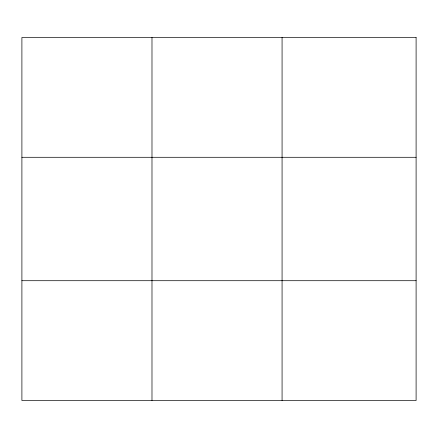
<?xml version="1.0" encoding="UTF-8"?>
<svg xmlns="http://www.w3.org/2000/svg" width="438" height="438" viewBox="0 0 438 438"><rect width="100%" height="100%" fill="white"/><g stroke="black" fill="none" stroke-linecap="round" stroke-linejoin="round"><path stroke-width="0.66" d="M151.986 400.502L151.986 37.498M282.072 400.502L282.072 37.498M21.9 157.291L416.1 157.291M21.9 280.709L416.1 280.709M416.1 37.498L21.9 37.498L21.9 400.502L416.1 400.502L416.1 37.498"/></g></svg>
